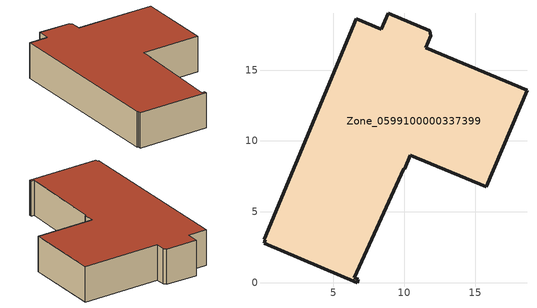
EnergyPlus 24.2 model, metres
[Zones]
Zone_0599100000337399
 floor ground (C_G): 0.1,2.79 0.2,3.02 0.1,3.07 6.62,18.63 8.39,17.89 8.86,19.01 11.78,17.77 11.87,17.43 11.51,16.58 18.66,13.58 15.79,6.75 10.43,9 10.02,8.03 9.97,8.04 6.48,0.35 6.77,0.22 6.67,0 z0
 wall outside (C_F): 11.78,17.77 8.86,19.01 8.39,17.89 6.62,18.63 0.1,3.07 0.2,3.02 0.1,2.79 6.67,0 6.77,0.22 6.48,0.35 9.97,8.04 10.02,8.03 10.43,9 15.79,6.75 18.66,13.58 11.51,16.58 11.87,17.43 11.78,17.77 z0:3.51
 roof outside (C_R): 0.2,3.02 0.1,2.79 6.67,0 6.77,0.22 6.48,0.35 9.97,8.04 10.02,8.03 10.43,9 15.79,6.75 18.66,13.58 11.51,16.58 11.87,17.43 11.78,17.77 8.86,19.01 8.39,17.89 6.62,18.63 0.1,3.07 z3.51
[BUILDING]
Pand.0599100000337399: North Axis=0; Terrain=City; Loads Convergence Tolerance Value=0.04; Temperature Convergence Tolerance Value=0.4; Solar Distribution=FullExterior; Maximum Number of Warmup Days=25; Minimum Number of Warmup Days=1
[Site:Location]
Rotterdam.The.Hague.AP_ZH_NLD Design_Conditions: Latitude=51.96; Longitude=4.45; Time Zone=1; Elevation=-4.5
[SITE:GROUNDTEMPERATURE:BUILDINGSURFACE]
18, 18, 18, 18, 18, 18, 18, 18, 18, 18, 18, 18
[MATERIAL] Thermal Absorptance=0.9; Solar Absorptance=0.7; Visible Absorptance=0.7
Name | Roughness | Thickness | Conductivity | Density | Specific Heat
G.TI.1975-1991 | MediumSmooth | 0.15 | 0.288461 | 540 | 1210
F.TI.1975-1991 | Rough | 0.3 | 0.230769 | 1920 | 840
R.TI.1975-1991 | MediumRough | 0.2 | 0.153846 | 1500 | 1000
[CONSTRUCTION]
C_G: G.TI.1975-1991
C_F: F.TI.1975-1991
C_R: R.TI.1975-1991
[ZONE]
Zone_0599100000337399: Type=1; Multiplier=1; Ceiling Height=Autocalculate; Volume=Autocalculate; Floor Area=autocalculate; Part of Total Floor Area=Yes
[ZONEINFILTRATION:DESIGNFLOWRATE]
Infil_Zone_0599100000337399: Zone or ZoneList or Space or SpaceList=Zone_0599100000337399; Schedule=AlwaysOn; Design Flow Rate Calculation Method=Flow/Area; Flow Rate per Floor Area=0.003; Constant Term Coefficient=1; Temperature Term Coefficient=0; Velocity Term Coefficient=0; Velocity Squared Term Coefficient=0
[HVACTEMPLATE:ZONE:IDEALLOADSAIRSYSTEM]
Zone_0599100000337399: Maximum Heating Supply Air Temperature=50; Minimum Cooling Supply Air Temperature=13; Maximum Heating Supply Air Humidity Ratio=0.0156; Minimum Cooling Supply Air Humidity Ratio=0.0077; Heating Limit=NoLimit; Cooling Limit=NoLimit; Dehumidification Control Type=ConstantSensibleHeatRatio; Cooling Sensible Heat Ratio=0.7; Dehumidification Setpoint=60; Humidification Control Type=None; Humidification Setpoint=30; Outdoor Air Method=None; Outdoor Air Flow Rate per Person=0.00944; Outdoor Air Flow Rate per Zone Floor Area=0; Outdoor Air Flow Rate per Zone=0; Demand Controlled Ventilation Type=None; Outdoor Air Economizer Type=NoEconomizer; Heat Recovery Type=None; Sensible Heat Recovery Effectiveness=0.7; Latent Heat Recovery Effectiveness=0.65
[ZONECONTROL:THERMOSTAT]
ThermostatControl_Zone_0599100000337399: Zone or ZoneList=Zone_0599100000337399; Control Type Schedule=DualSetpointControlType; Control 1=Thermostat_Zone_0599100000337399; Temperature Difference Between Cutout And Setpoint=0
[THERMOSTATSETPOINT:DUALSETPOINT]
Thermostat_Zone_0599100000337399: Heating Setpoint Temperature Schedule=HeatingSetpoint_Zone_0599100000337399; Cooling Setpoint Temperature Schedule=CoolingSetpoint_Zone_0599100000337399
[SCHEDULE:COMPACT]
HeatingSetpoint_Zone_0599100000337399: Through: 12/31, For: AllDays, Until: 24:00, 21
CoolingSetpoint_Zone_0599100000337399: Through: 12/31, For: AllDays, Until: 24:00, 24
DualSetpointControlType: Through: 12/31, For: AllDays, Until: 24:00, 4
AlwaysOn: Through: 12/31, For: AllDays, Until: 24:00, 1
